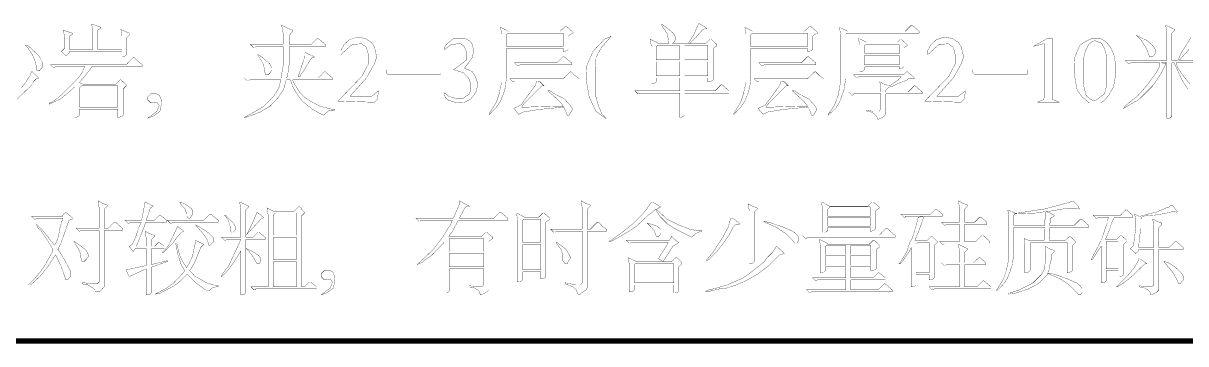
# Model space of a CAD drawing. Extents: x 94 to 452, y -72 to 1042.
# Drawn here: x 272.84 to 314.95, y 738.06 to 749.66 of the extents above; entities that cross this region are included whole.
import ezdxf

# ---------------------------------------------------------------- set-up
doc = ezdxf.new("R2010")
doc.units = 0
doc.header["$MEASUREMENT"] = 0
doc.layers.add('TREE_LAYER', color=7, linetype='Continuous')

msp = doc.modelspace()

# ---------------------------------------------------------------- linework, layer by layer
at = {"layer": 'TREE_LAYER'}
for points, const_width, elevation in [([(297.322281, 749.658322), (297.29483, 749.617146), (297.130125, 749.246557), (296.951693, 748.972048), (296.979144, 748.930871), (296.979144, 748.930871), (296.375223, 748.930871), (296.361497, 748.930871), (296.402674, 748.972048), (296.471301, 749.068126), (296.471301, 749.150479), (296.402674, 749.287734), (296.183066, 749.479891), (296.032085, 749.589695), (295.963458, 749.630871), (295.963458, 749.630871), (295.963458, 749.60342), (296.183066, 749.260283), (296.210517, 749.02695), (296.237968, 748.930871), (296.237968, 748.930871), (295.853654, 748.930871), (295.551693, 749.081852), (295.59287, 748.834793), (295.59287, 747.462244), (295.675223, 747.475969), (295.730125, 747.50342), (295.771301, 747.544597), (295.771301, 747.681852), (295.785027, 747.681852), (296.608556, 747.681852), (296.622281, 747.681852), (296.622281, 747.215185), (296.608556, 747.215185), (295.002674, 747.215185), (295.112478, 747.105381), (295.153654, 747.105381), (295.19483, 747.132832), (296.608556, 747.132832), (296.622281, 747.132832), (296.622281, 746.254401), (296.704634, 746.268126), (296.759536, 746.295577), (296.800713, 746.336754), (296.800713, 747.132832), (296.800713, 747.132832), (298.406595, 747.132832), (298.406595, 747.215185), (298.159536, 747.434793), (298.11836, 747.434793), (297.898752, 747.215185), (296.800713, 747.215185), (296.800713, 747.215185), (296.800713, 747.681852), (296.800713, 747.681852), (297.637968, 747.681852), (297.637968, 747.681852), (297.637968, 747.544597), (297.679144, 747.544597), (297.775223, 747.572048), (297.830125, 747.613224), (297.830125, 748.75244), (297.967379, 748.848518), (297.967379, 748.862244), (297.967379, 748.889695), (297.761497, 749.081852), (297.720321, 749.081852), (297.56934, 748.930871), (296.99287, 748.930871), (296.99287, 748.930871), (297.14385, 749.081852), (297.459536, 749.438714), (297.610517, 749.479891), (297.322281, 749.658322), (297.322281, 749.658322)], 0.01, 23), ([(275.334046, 749.630871), (275.320321, 749.630871), (275.320321, 749.60342), (275.361497, 749.424989), (275.361497, 748.711263), (275.347772, 748.711263), (274.524242, 748.711263), (274.510517, 748.711263), (274.510517, 749.191656), (274.620321, 749.260283), (274.620321, 749.260283), (274.620321, 749.301459), (274.290909, 749.411263), (274.332085, 749.205381), (274.332085, 748.75244), (274.222281, 748.642636), (274.373262, 748.491656), (274.400713, 748.491656), (274.510517, 748.601459), (274.510517, 748.62891), (274.524242, 748.642636), (276.41836, 748.642636), (276.41836, 748.62891), (276.41836, 748.450479), (276.500713, 748.464205), (276.555615, 748.491656), (276.596791, 748.532832), (276.596791, 749.150479), (276.706595, 749.260283), (276.706595, 749.301459), (276.528164, 749.370087), (276.377183, 749.438714), (276.41836, 749.205381), (276.41836, 748.711263), (276.41836, 748.711263), (275.539929, 748.711263), (275.539929, 748.711263), (275.539929, 749.411263), (275.649732, 749.479891), (275.649732, 749.479891), (275.649732, 749.521067), (275.334046, 749.630871), (275.334046, 749.630871)], 0.01, 23), ([(282.210517, 749.589695), (282.210517, 749.589695), (282.210517, 749.534793), (282.251693, 749.315185), (282.251693, 748.90342), (282.237968, 748.889695), (281.071301, 748.889695), (281.181105, 748.779891), (281.222281, 748.779891), (281.263458, 748.821067), (282.237968, 748.821067), (282.251693, 748.821067), (282.251693, 748.107342), (282.183066, 747.709303), (282.183066, 747.681852), (280.851693, 747.681852), (280.961497, 747.572048), (281.002674, 747.572048), (281.04385, 747.613224), (282.16934, 747.613224), (282.16934, 747.613224), (282.100713, 747.324989), (281.922281, 747.023028), (281.551693, 746.65244), (281.277183, 746.487734), (280.851693, 746.254401), (280.89287, 746.254401), (281.400713, 746.432832), (281.771301, 746.65244), (282.073262, 746.968126), (282.279144, 747.283812), (282.361497, 747.599499), (282.375223, 747.613224), (282.512478, 747.613224), (282.526203, 747.599499), (282.622281, 747.324989), (282.759536, 747.105381), (282.924242, 746.872048), (282.965419, 746.830871), (283.308556, 746.556361), (283.541889, 746.419107), (283.706595, 746.336754), (283.720321, 746.336754), (283.926203, 746.515185), (284.11836, 746.515185), (284.11836, 746.556361), (283.99483, 746.556361), (283.56934, 746.666165), (283.239929, 746.844597), (283.020321, 746.995577), (282.86934, 747.146557), (282.690909, 747.421067), (282.59483, 747.599499), (282.608556, 747.613224), (284.036007, 747.613224), (284.036007, 747.681852), (283.788948, 747.901459), (283.747772, 747.901459), (283.528164, 747.681852), (282.388948, 747.681852), (282.388948, 747.695577), (282.430125, 747.860283), (282.44385, 748.011263), (282.471301, 748.162244), (282.471301, 748.821067), (282.471301, 748.821067), (283.788948, 748.821067), (283.788948, 748.889695), (283.528164, 749.109303), (283.486987, 749.109303), (283.267379, 748.889695), (282.471301, 748.889695), (282.471301, 748.90342), (282.471301, 749.219107), (282.608556, 749.370087), (282.608556, 749.411263), (282.430125, 749.479891), (282.210517, 749.589695), (282.210517, 749.589695)], 0.01, 23), ([(292.51836, 749.548518), (292.477183, 749.548518), (292.285027, 749.370087), (290.41836, 749.370087), (290.130125, 749.521067), (290.171301, 749.274008), (290.171301, 747.530871), (290.088948, 747.160283), (290.088948, 747.132832), (289.979144, 746.80342), (289.86934, 746.624989), (289.732085, 746.405381), (289.732085, 746.364205), (289.99287, 746.638714), (290.130125, 746.844597), (290.239929, 747.119107), (290.308556, 747.35244), (290.322281, 747.517146), (290.349732, 747.681852), (290.349732, 748.738714), (290.349732, 748.75244), (292.39483, 748.75244), (292.39483, 748.738714), (292.39483, 748.642636), (292.436007, 748.642636), (292.532085, 748.670087), (292.586987, 748.711263), (292.586987, 749.191656), (292.655615, 749.260283), (292.765419, 749.301459), (292.765419, 749.32891), (292.51836, 749.548518), (292.51836, 749.548518)], 0.01, 23), ([(290.377183, 749.287734), (290.390909, 749.301459), (292.39483, 749.301459), (292.39483, 749.287734), (292.39483, 748.821067), (292.39483, 748.821067), (290.349732, 748.821067), (290.349732, 748.821067), (290.349732, 749.260283), (290.377183, 749.287734), (290.377183, 749.287734)], 0.01, 23), ([(301.371301, 749.548518), (301.330125, 749.548518), (301.137968, 749.370087), (299.271301, 749.370087), (298.983066, 749.521067), (299.024242, 749.274008), (299.024242, 747.530871), (298.941889, 747.160283), (298.941889, 747.132832), (298.832085, 746.80342), (298.722281, 746.624989), (298.585027, 746.405381), (298.585027, 746.364205), (298.845811, 746.638714), (298.983066, 746.844597), (299.09287, 747.119107), (299.161497, 747.35244), (299.175223, 747.517146), (299.202674, 747.681852), (299.202674, 748.738714), (299.202674, 748.75244), (301.247772, 748.75244), (301.247772, 748.738714), (301.247772, 748.642636), (301.288948, 748.642636), (301.385027, 748.670087), (301.439929, 748.711263), (301.439929, 749.191656), (301.508556, 749.260283), (301.61836, 749.301459), (301.61836, 749.32891), (301.371301, 749.548518), (301.371301, 749.548518)], 0.01, 23), ([(299.230125, 749.287734), (299.24385, 749.301459), (301.247772, 749.301459), (301.247772, 749.287734), (301.247772, 748.821067), (301.247772, 748.821067), (299.202674, 748.821067), (299.202674, 748.821067), (299.202674, 749.260283), (299.230125, 749.287734), (299.230125, 749.287734)], 0.01, 23), ([(305.049732, 749.589695), (305.008556, 749.589695), (304.788948, 749.370087), (302.702674, 749.370087), (302.414438, 749.521067), (302.441889, 749.274008), (302.441889, 747.489695), (302.373262, 747.119107), (302.373262, 747.091656), (302.263458, 746.775969), (302.153654, 746.583812), (302.002674, 746.37793), (302.002674, 746.336754), (302.277183, 746.597538), (302.414438, 746.80342), (302.510517, 747.07793), (302.59287, 747.311263), (302.606595, 747.475969), (302.634046, 747.654401), (302.634046, 749.260283), (302.661497, 749.301459), (305.296791, 749.301459), (305.296791, 749.370087), (305.049732, 749.589695), (305.049732, 749.589695)], 0.01, 23), ([(314.232085, 749.589695), (314.232085, 749.589695), (314.232085, 749.562244), (314.273262, 749.342636), (314.273262, 748.313224), (314.259536, 748.313224), (312.763458, 748.313224), (312.873262, 748.20342), (312.914438, 748.20342), (312.955615, 748.230871), (314.012478, 748.230871), (314.012478, 748.230871), (314.012478, 748.121067), (313.902674, 747.901459), (313.532085, 747.393616), (313.230125, 747.050479), (312.804634, 746.707342), (312.69483, 746.583812), (312.736007, 746.597538), (312.955615, 746.734793), (313.202674, 746.872048), (313.312478, 746.954401), (313.765419, 747.407342), (314.053654, 747.832832), (314.232085, 748.189695), (314.232085, 748.20342), (314.190909, 748.20342), (314.067379, 748.230871), (314.053654, 748.230871), (314.067379, 748.230871), (314.259536, 748.230871), (314.273262, 748.230871), (314.273262, 746.22695), (314.355615, 746.22695), (314.410517, 746.254401), (314.451693, 746.295577), (314.451693, 748.230871), (314.451693, 748.230871), (314.534046, 748.230871), (314.630125, 748.024989), (314.822281, 747.599499), (315.028164, 747.283812)], 0.01, 23), ([(313.175223, 749.219107), (313.175223, 749.219107), (313.326203, 749.068126), (313.532085, 748.75244), (313.641889, 748.450479), (313.751693, 748.450479), (313.834046, 748.532832), (313.861497, 748.656361), (313.861497, 748.697538), (313.765419, 748.848518), (313.545811, 749.040675), (313.175223, 749.219107), (313.175223, 749.219107)], 0.01, 23), ([(315.137968, 749.136754), (314.781105, 748.574008), (314.671301, 748.313224), (314.671301, 748.313224), (314.451693, 748.313224), (314.451693, 748.313224), (314.451693, 749.301459), (314.561497, 749.411263), (314.561497, 749.438714), (314.383066, 749.521067), (314.232085, 749.589695), (314.232085, 749.589695)], 0.01, 23), ([(273.000713, 748.862244), (272.91836, 748.862244), (273.000713, 748.779891), (273.165419, 748.532832), (273.179144, 748.505381), (273.247772, 748.354401), (273.316399, 748.107342), (273.316399, 747.983812), (273.357576, 747.942636), (273.426203, 747.942636), (273.536007, 748.079891), (273.536007, 748.244597), (273.467379, 748.381852), (273.398752, 748.491656), (273.151693, 748.724989), (273.000713, 748.862244), (273.000713, 748.862244)], 0.01, 23), ([(285.24385, 749.109303), (284.941889, 749.164205), (284.653654, 749.068126), (284.461497, 748.889695), (284.351693, 748.683812), (284.351693, 748.532832), (284.763458, 748.90342), (285.09287, 748.917146), (285.271301, 748.793616), (285.339929, 748.532832), (285.339929, 748.189695), (285.106595, 747.736754), (284.241889, 746.844597), (285.559536, 746.80342), (285.66934, 746.913224), (285.710517, 747.215185), (285.463458, 747.023028), (284.763458, 747.023028), (284.681105, 747.023028), (285.271301, 747.681852), (285.559536, 748.189695), (285.600713, 748.313224), (285.641889, 748.436754), (285.641889, 748.464205), (285.614438, 748.574008), (285.573262, 748.75244), (285.559536, 748.807342), (285.463458, 748.958322), (285.449732, 748.972048), (285.24385, 749.109303), (285.24385, 749.109303)], 0.01, 23), ([(288.867379, 749.109303), (288.428164, 749.109303), (288.126203, 748.862244), (288.098752, 748.711263), (288.345811, 748.889695), (288.675223, 748.930871), (288.812478, 748.821067), (288.89483, 748.642636), (288.89483, 748.340675), (288.771301, 748.230871), (288.606595, 748.107342), (288.428164, 747.983812), (288.785027, 747.874008), (288.977183, 747.681852), (289.045811, 747.475969), (289.045811, 747.242636), (289.004634, 747.105381), (288.771301, 746.940675), (288.510517, 746.940675), (288.249732, 747.023028), (288.098752, 747.146557), (288.126203, 746.968126), (288.249732, 746.872048), (288.579144, 746.775969), (288.798752, 746.789695), (289.045811, 746.913224), (289.155615, 747.050479), (289.237968, 747.174008), (289.265419, 747.256361), (289.306595, 747.475969), (289.224242, 747.723028), (289.100713, 747.915185), (288.826203, 748.038714), (289.114438, 748.423028), (289.155615, 748.683812), (289.114438, 748.875969), (289.045811, 748.999499), (288.867379, 749.109303), (288.867379, 749.109303)], 0.01, 23), ([(294.137968, 749.191656), (293.890909, 749.081852), (293.479144, 748.642636), (293.259536, 748.134793), (293.245811, 747.805381), (293.232085, 747.695577), (293.232085, 747.62695), (293.341889, 746.995577), (293.588948, 746.474008), (293.91836, 746.22695), (293.959536, 746.22695), (293.808556, 746.364205), (293.671301, 746.693616), (293.561497, 747.091656), (293.561497, 748.107342), (293.588948, 748.381852), (293.588948, 748.423028), (293.781105, 748.779891), (294.137968, 749.191656), (294.137968, 749.191656)], 0.01, 23), ([(295.812478, 748.848518), (295.812478, 748.862244), (296.608556, 748.862244), (296.622281, 748.848518), (296.622281, 748.354401), (296.608556, 748.340675), (295.785027, 748.340675), (295.771301, 748.354401), (295.771301, 748.821067), (295.812478, 748.848518), (295.812478, 748.848518)], 0.01, 23), ([(296.800713, 748.848518), (296.800713, 748.862244), (297.637968, 748.862244), (297.637968, 748.848518), (297.637968, 748.354401), (297.637968, 748.340675), (296.800713, 748.340675), (296.800713, 748.354401), (296.800713, 748.848518), (296.800713, 748.848518)], 0.01, 23), ([(303.114438, 749.109303), (303.100713, 749.109303), (303.100713, 749.095577), (303.141889, 748.875969), (303.141889, 747.901459), (303.210517, 747.901459), (303.279144, 747.942636), (303.320321, 747.983812), (303.320321, 748.079891), (303.334046, 748.093616), (304.56934, 748.093616), (304.56934, 748.011263), (304.610517, 748.011263), (304.706595, 748.05244), (304.747772, 748.093616), (304.747772, 748.779891), (304.857576, 748.848518), (304.857576, 748.889695), (304.651693, 749.081852), (304.610517, 749.081852), (304.500713, 748.972048), (303.402674, 748.972048), (303.114438, 749.109303), (303.114438, 749.109303)], 0.01, 23), ([(303.361497, 748.889695), (303.361497, 748.889695), (304.56934, 748.889695), (304.56934, 748.889695), (304.56934, 748.574008), (304.56934, 748.560283), (303.334046, 748.560283), (303.320321, 748.574008), (303.320321, 748.862244), (303.361497, 748.889695), (303.361497, 748.889695)], 0.01, 23), ([(306.504634, 749.109303), (306.202674, 749.164205), (305.914438, 749.068126), (305.722281, 748.889695), (305.612478, 748.683812), (305.612478, 748.532832), (306.024242, 748.90342), (306.353654, 748.917146), (306.532085, 748.793616), (306.600713, 748.532832), (306.600713, 748.189695), (306.367379, 747.736754), (305.502674, 746.844597), (306.820321, 746.80342), (306.930125, 746.913224), (306.971301, 747.215185), (306.724242, 747.023028), (306.024242, 747.023028), (305.941889, 747.023028), (306.532085, 747.681852), (306.820321, 748.189695), (306.861497, 748.313224), (306.902674, 748.436754), (306.902674, 748.464205), (306.875223, 748.574008), (306.834046, 748.75244), (306.820321, 748.807342), (306.724242, 748.958322), (306.710517, 748.972048), (306.504634, 749.109303), (306.504634, 749.109303)], 0.01, 23), ([(310.128164, 749.109303), (309.936007, 749.109303), (309.441889, 748.834793), (309.46934, 748.834793), (309.826203, 748.930871), (309.826203, 748.683812), (309.826203, 746.995577), (309.812478, 746.899499), (309.579144, 746.80342), (310.375223, 746.80342), (310.16934, 746.885773), (310.128164, 746.899499), (310.128164, 746.981852), (310.128164, 749.109303), (310.128164, 749.109303)], 0.01, 23), ([(311.871301, 749.109303), (311.541889, 749.109303), (311.267379, 748.972048), (311.116399, 748.862244), (311.020321, 748.642636), (310.924242, 748.395577), (310.910517, 748.066165), (310.910517, 747.846557), (311.020321, 747.242636), (311.198752, 746.995577), (311.459536, 746.775969), (311.871301, 746.775969), (311.871301, 746.775969), (312.008556, 746.872048), (312.159536, 747.050479), (312.337968, 747.35244), (312.379144, 747.613224), (312.420321, 747.832832), (312.420321, 747.942636), (312.420321, 748.134793), (312.351693, 748.519107), (312.228164, 748.793616), (312.090909, 748.972048), (311.871301, 749.109303), (311.871301, 749.109303)], 0.01, 23), ([(311.651693, 749.02695), (311.679144, 749.02695), (311.898752, 748.944597), (312.008556, 748.75244), (312.090909, 748.464205), (312.090909, 747.421067), (312.008556, 747.105381), (311.679144, 746.858322), (311.541889, 746.885773), (311.349732, 747.036754), (311.239929, 747.462244), (311.239929, 748.354401), (311.322281, 748.670087), (311.432085, 748.889695), (311.583066, 749.013224), (311.651693, 749.02695), (311.651693, 749.02695)], 0.01, 23), ([(276.857576, 748.423028), (276.816399, 748.423028), (276.56934, 748.162244), (273.824242, 748.162244), (273.934046, 748.05244), (273.961497, 748.05244), (274.002674, 748.093616), (275.059536, 748.093616), (275.059536, 748.079891), (275.004634, 747.956361), (274.990909, 747.901459), (274.812478, 747.654401), (274.249732, 747.091656), (273.906595, 746.817146), (273.783066, 746.775969), (273.783066, 746.734793), (274.139929, 746.899499), (274.19483, 746.92695), (274.579144, 747.242636), (274.688948, 747.35244), (274.702674, 747.35244), (274.702674, 746.254401), (274.785027, 746.268126), (274.839929, 746.295577), (274.881105, 746.336754), (274.881105, 746.542636), (274.881105, 746.556361), (276.267379, 746.556361), (276.267379, 746.542636), (276.267379, 746.254401), (276.308556, 746.254401), (276.41836, 746.295577), (276.459536, 746.336754), (276.459536, 747.283812), (276.56934, 747.393616), (276.56934, 747.434793), (276.377183, 747.613224), (276.349732, 747.613224), (276.198752, 747.462244), (274.990909, 747.462244), (274.867379, 747.517146), (275.004634, 747.668126), (275.279144, 748.011263), (275.320321, 748.093616), (277.145811, 748.093616), (277.145811, 748.162244), (277.008556, 748.272048), (276.857576, 748.423028), (276.857576, 748.423028)], 0.01, 23), ([(281.332085, 748.532832), (281.332085, 748.532832), (281.345811, 748.505381), (281.551693, 748.162244), (281.579144, 747.92891), (281.620321, 747.805381), (281.620321, 747.791656), (281.702674, 747.791656), (281.785027, 747.874008), (281.839929, 747.970087), (281.839929, 748.05244), (281.771301, 748.189695), (281.74385, 748.217146), (281.551693, 748.381852), (281.414438, 748.491656), (281.332085, 748.532832), (281.332085, 748.532832)], 0.01, 23), ([(283.061497, 748.601459), (283.047772, 748.601459), (283.047772, 748.491656), (282.800713, 747.723028), (282.86934, 747.723028), (282.910517, 747.832832), (283.020321, 747.970087), (283.239929, 748.340675), (283.308556, 748.423028), (283.377183, 748.423028), (283.377183, 748.450479), (283.061497, 748.601459), (283.061497, 748.601459)], 0.01, 23), ([(292.436007, 748.450479), (292.39483, 748.450479), (292.175223, 748.230871), (290.637968, 748.230871), (290.747772, 748.121067), (290.788948, 748.121067), (290.830125, 748.162244), (292.696791, 748.162244), (292.696791, 748.230871), (292.436007, 748.450479), (292.436007, 748.450479)], 0.01, 23), ([(301.288948, 748.450479), (301.247772, 748.450479), (301.028164, 748.230871), (299.490909, 748.230871), (299.600713, 748.121067), (299.641889, 748.121067), (299.683066, 748.162244), (301.549732, 748.162244), (301.549732, 748.230871), (301.288948, 748.450479), (301.288948, 748.450479)], 0.01, 23), ([(303.320321, 748.491656), (303.334046, 748.491656), (304.56934, 748.491656), (304.56934, 748.491656), (304.56934, 748.162244), (304.56934, 748.162244), (303.334046, 748.162244), (303.320321, 748.162244), (303.320321, 748.491656), (303.320321, 748.491656)], 0.01, 23), ([(315.398752, 748.313224), (314.712478, 748.313224), (314.712478, 748.313224), (315.06934, 748.711263)], 0.01, 23), ([(287.961497, 747.983812), (285.985027, 747.983812), (285.985027, 747.874008), (286.067379, 747.791656), (287.934046, 747.791656), (287.961497, 747.832832), (287.961497, 747.983812), (287.961497, 747.983812)], 0.01, 23), ([(295.771301, 748.272048), (295.785027, 748.272048), (296.608556, 748.272048), (296.622281, 748.272048), (296.622281, 747.764205), (296.608556, 747.764205), (295.785027, 747.764205), (295.771301, 747.764205), (295.771301, 748.272048), (295.771301, 748.272048)], 0.01, 23), ([(296.800713, 748.272048), (296.800713, 748.272048), (297.637968, 748.272048), (297.637968, 748.272048), (297.637968, 747.764205), (297.637968, 747.764205), (296.800713, 747.764205), (296.800713, 747.764205), (296.800713, 748.272048), (296.800713, 748.272048)], 0.01, 23), ([(309.222281, 747.983812), (307.245811, 747.983812), (307.245811, 747.874008), (307.328164, 747.791656), (309.19483, 747.791656), (309.222281, 747.832832), (309.222281, 747.983812), (309.222281, 747.983812)], 0.01, 23), ([(315.110517, 747.462244), (314.890909, 747.723028), (314.671301, 748.038714), (314.602674, 748.230871), (314.602674, 748.230871), (315.988948, 748.230871)], 0.01, 23), ([(272.616399, 746.913224), (273.151693, 747.434793), (273.206595, 747.544597), (273.316399, 747.654401), (273.398752, 747.654401), (273.398752, 747.681852), (273.179144, 747.901459), (273.179144, 747.901459)], 0.01, 23), ([(273.179144, 747.901459), (273.137968, 747.901459), (273.096791, 747.791656), (272.91836, 747.50342), (272.767379, 747.324989)], 0.01, 23), ([(292.696791, 747.901459), (292.655615, 747.901459), (292.39483, 747.654401), (290.459536, 747.654401), (290.56934, 747.544597), (290.610517, 747.544597), (290.637968, 747.572048), (291.447772, 747.572048), (291.447772, 747.572048), (291.379144, 747.393616), (290.871301, 746.707342), (290.830125, 746.679891), (290.610517, 746.583812), (290.788948, 746.364205), (290.939929, 746.446557), (291.26934, 746.501459), (291.612478, 746.556361), (291.667379, 746.556361), (292.39483, 746.624989), (292.367379, 746.666165), (291.39287, 746.638714), (291.379144, 746.638714), (291.063458, 746.624989), (291.063458, 746.624989), (290.912478, 746.624989), (290.898752, 746.624989), (290.967379, 746.734793), (291.626203, 747.393616), (291.708556, 747.393616), (291.557576, 747.544597), (291.475223, 747.572048), (291.475223, 747.572048), (291.475223, 747.572048), (292.985027, 747.572048), (292.985027, 747.654401), (292.834046, 747.764205), (292.696791, 747.901459), (292.696791, 747.901459)], 0.01, 23), ([(301.549732, 747.901459), (301.508556, 747.901459), (301.247772, 747.654401), (299.312478, 747.654401), (299.422281, 747.544597), (299.463458, 747.544597), (299.490909, 747.572048), (300.300713, 747.572048), (300.300713, 747.572048), (300.232085, 747.393616), (299.724242, 746.707342), (299.683066, 746.679891), (299.463458, 746.583812), (299.641889, 746.364205), (299.79287, 746.446557), (300.122281, 746.501459), (300.465419, 746.556361), (300.520321, 746.556361), (301.247772, 746.624989), (301.220321, 746.666165), (300.245811, 746.638714), (300.232085, 746.638714), (299.916399, 746.624989), (299.916399, 746.624989), (299.765419, 746.624989), (299.751693, 746.624989), (299.820321, 746.734793), (300.479144, 747.393616), (300.561497, 747.393616), (300.410517, 747.544597), (300.328164, 747.572048), (300.328164, 747.572048), (300.328164, 747.572048), (301.837968, 747.572048), (301.837968, 747.654401), (301.686987, 747.764205), (301.549732, 747.901459), (301.549732, 747.901459)], 0.01, 23), ([(304.871301, 747.901459), (304.830125, 747.901459), (304.720321, 747.791656), (302.922281, 747.791656), (303.032085, 747.681852), (303.073262, 747.681852), (303.100713, 747.723028), (304.637968, 747.723028), (304.637968, 747.723028), (304.528164, 747.599499), (304.212478, 747.393616), (304.020321, 747.462244), (303.86934, 747.544597), (303.910517, 747.297538), (303.910517, 747.174008), (303.910517, 747.174008), (302.74385, 747.174008), (302.853654, 747.064205), (302.881105, 747.064205), (302.922281, 747.105381), (303.910517, 747.105381), (303.910517, 747.091656), (303.910517, 746.556361), (303.841889, 746.474008), (303.636007, 746.474008), (303.402674, 746.515185), (303.402674, 746.474008), (303.581105, 746.446557), (303.690909, 746.364205), (303.759536, 746.295577), (303.800713, 746.185773), (303.896791, 746.213224), (304.020321, 746.295577), (304.088948, 746.364205), (304.088948, 747.091656), (304.102674, 747.105381), (305.406595, 747.105381), (305.406595, 747.174008), (305.159536, 747.393616), (305.11836, 747.393616), (304.898752, 747.174008), (304.102674, 747.174008), (304.088948, 747.174008), (304.088948, 747.242636), (304.198752, 747.35244), (304.29483, 747.366165), (304.514438, 747.475969), (304.84385, 747.599499), (304.857576, 747.613224), (304.898752, 747.654401), (305.11836, 747.654401), (305.11836, 747.681852), (305.022281, 747.77793), (304.871301, 747.901459), (304.871301, 747.901459)], 0.01, 23), ([(274.949732, 747.393616), (274.949732, 747.393616), (276.267379, 747.393616), (276.267379, 747.393616), (276.267379, 746.624989), (276.267379, 746.624989), (274.881105, 746.624989), (274.881105, 746.624989), (274.881105, 747.324989), (274.949732, 747.393616), (274.949732, 747.393616)], 0.01, 23), ([(277.681105, 747.105381), (277.461497, 747.105381), (277.351693, 746.995577), (277.351693, 746.885773), (277.461497, 746.775969), (277.681105, 746.80342), (277.763458, 746.693616), (277.681105, 746.474008), (277.351693, 746.22695), (277.54385, 746.295577), (277.790909, 746.474008), (277.845811, 746.734793), (277.832085, 746.913224), (277.777183, 747.050479), (277.681105, 747.105381), (277.681105, 747.105381)], 0.01, 23), ([(291.928164, 747.215185), (291.845811, 747.215185), (292.065419, 747.023028), (292.298752, 746.80342), (292.408556, 746.65244), (292.477183, 746.515185), (292.545811, 746.336754), (292.614438, 746.336754), (292.724242, 746.515185), (292.724242, 746.583812), (292.655615, 746.693616), (292.436007, 746.92695), (292.09287, 747.105381), (291.928164, 747.215185), (291.928164, 747.215185)], 0.01, 23), ([(300.781105, 747.215185), (300.698752, 747.215185), (300.91836, 747.023028), (301.151693, 746.80342), (301.261497, 746.65244), (301.330125, 746.515185), (301.398752, 746.336754), (301.467379, 746.336754), (301.577183, 746.515185), (301.577183, 746.583812), (301.508556, 746.693616), (301.288948, 746.92695), (300.945811, 747.105381), (300.781105, 747.215185), (300.781105, 747.215185)], 0.01, 23), ([(275.562754, 743.232301), (275.549028, 743.232301), (275.549028, 743.20485), (275.590205, 742.985242), (275.590205, 742.244066), (275.590205, 742.244066), (274.75295, 742.244066), (274.862754, 742.134262), (274.890205, 742.134262), (274.931381, 742.161713), (275.590205, 742.161713), (275.590205, 742.161713), (275.590205, 740.295046), (275.521577, 740.226419), (275.370597, 740.226419), (275.164714, 740.25387), (274.972558, 740.267595), (274.972558, 740.226419), (275.192165, 740.185242), (275.370597, 740.075438), (275.439224, 740.006811), (275.439224, 739.938183), (275.521577, 739.938183), (275.631381, 739.965634), (275.768636, 740.116615), (275.768636, 742.161713), (275.782361, 742.161713), (276.427459, 742.161713), (276.427459, 742.244066), (276.180401, 742.463674), (276.139224, 742.463674), (275.919616, 742.244066), (275.782361, 742.244066), (275.768636, 742.244066), (275.768636, 742.93034), (275.87844, 743.040144), (275.87844, 743.081321), (275.700008, 743.149948), (275.562754, 743.232301), (275.562754, 743.232301)], 0.01, 23), ([(277.264714, 743.191125), (277.250989, 743.177399), (277.15491, 742.65583), (277.127459, 742.546027), (277.127459, 742.532301), (276.523538, 742.532301), (276.633342, 742.422497), (276.674518, 742.422497), (276.715695, 742.463674), (277.100008, 742.463674), (277.113734, 742.449948), (277.045107, 742.312693), (276.894126, 741.873478), (276.784322, 741.65387), (276.674518, 741.585242), (276.825499, 741.393085), (276.894126, 741.502889), (277.292165, 741.502889), (277.292165, 741.502889), (277.292165, 740.885242), (277.27844, 740.885242), (276.564714, 740.734262), (276.564714, 740.734262), (276.660793, 740.514654), (276.674518, 740.487203), (277.292165, 740.775438), (277.292165, 740.775438), (277.292165, 739.828379), (277.374518, 739.828379), (277.443146, 739.85583), (277.484322, 739.897007), (277.484322, 740.83034), (278.060793, 741.036223), (278.060793, 741.063674), (278.047067, 741.063674), (277.484322, 740.926419), (277.484322, 740.926419), (277.484322, 741.502889), (277.484322, 741.502889), (277.950989, 741.502889), (277.950989, 741.585242), (277.772558, 741.722497), (277.731381, 741.722497), (277.594126, 741.585242), (277.484322, 741.585242), (277.484322, 741.585242), (277.484322, 741.832301), (277.594126, 741.942105), (277.594126, 741.983281), (277.401969, 742.051909), (277.264714, 742.134262), (277.264714, 742.134262), (277.264714, 742.106811), (277.292165, 741.887203), (277.292165, 741.585242), (277.292165, 741.585242), (276.935303, 741.585242), (276.935303, 741.585242), (277.223538, 742.298968), (277.27844, 742.463674), (278.033342, 742.463674), (278.033342, 742.532301), (277.813734, 742.710732), (277.772558, 742.710732), (277.594126, 742.532301), (277.305891, 742.532301), (277.292165, 742.532301), (277.443146, 742.971517), (277.55295, 743.040144), (277.264714, 743.191125), (277.264714, 743.191125)], 0.01, 23), ([(278.513734, 743.191125), (278.500008, 743.191125), (278.568636, 743.081321), (278.692165, 742.957791), (278.760793, 742.751909), (278.760793, 742.683281), (278.82942, 742.600928), (278.870597, 742.600928), (278.980401, 742.751909), (278.980401, 742.875438), (278.898048, 742.985242), (278.692165, 743.122497), (278.513734, 743.191125), (278.513734, 743.191125)], 0.01, 23), ([(280.696087, 743.191125), (280.682361, 743.191125), (280.682361, 743.163674), (280.723538, 742.944066), (280.723538, 741.914654), (280.723538, 741.914654), (280.023538, 741.914654), (280.133342, 741.80485), (280.174518, 741.80485), (280.215695, 741.832301), (280.723538, 741.832301), (280.723538, 741.832301), (280.600008, 741.557791), (280.572558, 741.502889), (280.284322, 740.885242), (280.174518, 740.747987), (280.023538, 740.528379), (280.023538, 740.487203), (280.215695, 740.67936), (280.243146, 740.706811), (280.50393, 741.063674), (280.723538, 741.420536), (280.723538, 741.420536), (280.723538, 739.828379), (280.792165, 739.828379), (280.860793, 739.85583), (280.901969, 739.897007), (280.901969, 741.502889), (280.915695, 741.502889), (281.025499, 741.393085), (281.162754, 741.214654), (281.245107, 741.063674), (281.313734, 740.95387), (281.382361, 740.95387), (281.450989, 741.063674), (281.450989, 741.146027), (281.368636, 741.25583), (281.162754, 741.393085), (280.901969, 741.516615), (280.901969, 741.832301), (280.915695, 741.832301), (281.601969, 741.832301), (281.601969, 741.914654), (281.382361, 742.093085), (281.341185, 742.093085), (281.162754, 741.914654), (280.915695, 741.914654), (280.901969, 741.914654), (280.901969, 742.902889), (281.011773, 743.012693), (281.011773, 743.040144), (280.833342, 743.122497), (280.696087, 743.191125), (280.696087, 743.191125)], 0.01, 23), ([(282.850989, 743.012693), (282.809812, 743.012693), (282.658832, 742.861713), (281.890205, 742.861713), (281.670597, 742.971517), (281.711773, 742.724458), (281.711773, 740.116615), (281.711773, 740.116615), (281.094126, 740.116615), (281.20393, 740.006811), (281.231381, 740.006811), (281.272558, 740.047987), (283.468636, 740.047987), (283.468636, 740.116615), (283.249028, 740.295046), (283.207852, 740.295046), (283.02942, 740.116615), (282.919616, 740.116615), (282.919616, 740.116615), (282.919616, 742.683281), (283.02942, 742.793085), (283.02942, 742.820536), (282.850989, 743.012693), (282.850989, 743.012693)], 0.01, 23), ([(288.643146, 743.232301), (288.643146, 743.232301), (288.643146, 743.108772), (288.423538, 742.614654), (288.409812, 742.600928), (287.064714, 742.600928), (287.174518, 742.491125), (287.215695, 742.491125), (287.243146, 742.532301), (288.382361, 742.532301), (288.382361, 742.532301), (288.313734, 742.35387), (288.20393, 742.202889), (288.05295, 741.942105), (287.723538, 741.502889), (287.366675, 741.159752), (287.105891, 740.926419), (287.284322, 740.995046), (287.366675, 741.077399), (287.613734, 741.242105), (288.080401, 741.722497), (288.094126, 741.722497), (288.094126, 739.897007), (288.176479, 739.897007), (288.231381, 739.924458), (288.272558, 739.965634), (288.272558, 740.775438), (288.272558, 740.775438), (289.507852, 740.775438), (289.521577, 740.775438), (289.521577, 740.185242), (289.439224, 740.116615), (289.233342, 740.116615), (289.027459, 740.157791), (289.000008, 740.157791), (289.000008, 740.116615), (289.192165, 740.075438), (289.301969, 740.006811), (289.370597, 739.938183), (289.398048, 739.828379), (289.411773, 739.828379), (289.521577, 739.869556), (289.617656, 739.924458), (289.700008, 740.006811), (289.700008, 741.763674), (289.837263, 741.859752), (289.850989, 741.873478), (289.850989, 741.914654), (289.631381, 742.093085), (289.590205, 742.093085), (289.439224, 741.942105), (288.258832, 741.942105), (288.258832, 741.95583), (288.382361, 742.120536), (288.601969, 742.532301), (290.400008, 742.532301), (290.400008, 742.600928), (290.139224, 742.820536), (290.098048, 742.820536), (289.87844, 742.600928), (288.643146, 742.600928), (288.643146, 742.614654), (288.725499, 742.765634), (288.849028, 742.998968), (288.876479, 743.012693), (289.000008, 743.040144), (288.643146, 743.232301), (288.643146, 743.232301)], 0.01, 23), ([(293.062754, 743.232301), (293.049028, 743.232301), (293.049028, 743.20485), (293.090205, 742.985242), (293.090205, 742.202889), (293.090205, 742.202889), (291.950989, 742.202889), (292.060793, 742.093085), (292.101969, 742.093085), (292.143146, 742.134262), (293.090205, 742.134262), (293.090205, 742.120536), (293.090205, 740.267595), (293.021577, 740.185242), (292.856871, 740.185242), (292.774518, 740.212693), (292.760793, 740.212693), (292.67844, 740.226419), (292.472558, 740.267595), (292.472558, 740.226419), (292.582361, 740.185242), (292.650989, 740.157791), (292.760793, 740.116615), (292.870597, 740.006811), (292.939224, 739.85583), (293.021577, 739.85583), (293.021577, 739.869556), (293.227459, 740.006811), (293.268636, 740.075438), (293.268636, 742.120536), (293.282361, 742.134262), (293.968636, 742.134262), (293.968636, 742.202889), (293.817656, 742.312693), (293.680401, 742.463674), (293.639224, 742.463674), (293.37844, 742.202889), (293.282361, 742.202889), (293.268636, 742.202889), (293.268636, 742.93034), (293.37844, 743.040144), (293.37844, 743.081321), (293.200008, 743.149948), (293.062754, 743.232301), (293.062754, 743.232301)], 0.01, 23), ([(295.643146, 743.191125), (295.601969, 743.191125), (295.588244, 743.177399), (295.450989, 742.971517), (295.313734, 742.793085), (294.92942, 742.408772), (294.490205, 742.051909), (294.064714, 741.763674), (294.133342, 741.763674), (294.531381, 741.983281), (294.723538, 742.093085), (295.05295, 742.312693), (295.492165, 742.724458), (295.533342, 742.751909), (295.62942, 742.820536), (295.75295, 742.93034), (295.849028, 742.751909), (295.931381, 742.642105), (296.164714, 742.408772), (296.370597, 742.271517), (296.535303, 742.175438), (297.056871, 741.914654), (297.207852, 742.051909), (297.386283, 742.134262), (297.427459, 742.134262), (297.427459, 742.161713), (297.194126, 742.161713), (297.015695, 742.202889), (296.988244, 742.202889), (296.823538, 742.271517), (296.590205, 742.35387), (296.150989, 742.573478), (295.780401, 742.93034), (295.931381, 743.012693), (295.643146, 743.191125), (295.643146, 743.191125)], 0.01, 23), ([(299.101969, 743.122497), (299.101969, 743.122497), (299.101969, 743.095046), (299.143146, 742.875438), (299.143146, 740.95387), (299.211773, 740.95387), (299.280401, 740.995046), (299.321577, 741.036223), (299.321577, 742.820536), (299.431381, 742.93034), (299.431381, 742.971517), (299.25295, 743.040144), (299.101969, 743.122497), (299.101969, 743.122497)], 0.01, 23), ([(301.764714, 743.191125), (301.764714, 743.191125), (301.764714, 743.163674), (301.792165, 742.944066), (301.792165, 742.093085), (301.874518, 742.093085), (301.943146, 742.120536), (301.984322, 742.161713), (301.984322, 742.271517), (301.984322, 742.271517), (303.507852, 742.271517), (303.521577, 742.271517), (303.521577, 742.134262), (303.562754, 742.134262), (303.658832, 742.161713), (303.700008, 742.202889), (303.700008, 742.861713), (303.837263, 742.957791), (303.850989, 742.971517), (303.850989, 743.012693), (303.631381, 743.191125), (303.590205, 743.191125), (303.439224, 743.040144), (302.05295, 743.040144), (301.764714, 743.191125), (301.764714, 743.191125)], 0.01, 23), ([(302.05295, 742.998968), (302.05295, 743.012693), (303.507852, 743.012693), (303.521577, 742.998968), (303.521577, 742.683281), (303.507852, 742.683281), (301.984322, 742.683281), (301.984322, 742.683281), (301.984322, 742.93034), (302.05295, 742.998968), (302.05295, 742.998968)], 0.01, 23), ([(305.923538, 742.93034), (305.882361, 742.93034), (305.70393, 742.751909), (304.633342, 742.751909), (304.743146, 742.642105), (304.784322, 742.642105), (304.825499, 742.683281), (305.42942, 742.683281), (305.443146, 742.669556), (305.264714, 742.642105), (305.182361, 742.326419), (305.182361, 742.312693), (305.045107, 741.873478), (304.962754, 741.736223), (304.85295, 741.393085), (304.605891, 740.995046), (304.564714, 740.95387), (304.605891, 740.95387), (304.715695, 741.077399), (304.935303, 741.393085), (305.00393, 741.53034), (305.00393, 741.53034), (305.00393, 740.116615), (305.086283, 740.116615), (305.141185, 740.144066), (305.182361, 740.185242), (305.182361, 740.55583), (305.196087, 740.55583), (305.662754, 740.55583), (305.662754, 740.55583), (305.662754, 740.377399), (305.70393, 740.377399), (305.800008, 740.40485), (305.841185, 740.446027), (305.841185, 741.612693), (305.950989, 741.722497), (305.950989, 741.763674), (305.772558, 741.942105), (305.731381, 741.942105), (305.594126, 741.80485), (305.141185, 741.80485), (305.141185, 741.80485), (305.182361, 741.900928), (305.292165, 742.161713), (305.443146, 742.600928), (305.484322, 742.683281), (306.143146, 742.683281), (306.143146, 742.751909), (305.923538, 742.93034), (305.923538, 742.93034)], 0.01, 23), ([(306.733342, 743.232301), (306.719616, 743.232301), (306.719616, 743.20485), (306.760793, 742.985242), (306.760793, 742.463674), (306.760793, 742.463674), (306.101969, 742.463674), (306.211773, 742.35387), (306.25295, 742.35387), (306.280401, 742.381321), (306.760793, 742.381321), (306.760793, 742.381321), (306.760793, 741.763674), (306.760793, 741.763674), (306.033342, 741.763674), (306.143146, 741.65387), (306.170597, 741.65387), (306.211773, 741.695046), (307.858832, 741.695046), (307.858832, 741.763674), (307.611773, 741.983281), (307.570597, 741.983281), (307.350989, 741.763674), (306.95295, 741.763674), (306.939224, 741.763674), (306.939224, 742.381321), (306.95295, 742.381321), (307.749028, 742.381321), (307.749028, 742.463674), (307.52942, 742.642105), (307.488244, 742.642105), (307.309812, 742.463674), (306.95295, 742.463674), (306.939224, 742.463674), (306.939224, 742.93034), (307.049028, 743.040144), (307.049028, 743.081321), (306.870597, 743.149948), (306.733342, 743.232301), (306.733342, 743.232301)], 0.01, 23), ([(310.87844, 743.232301), (310.562754, 743.122497), (310.535303, 743.122497), (309.807852, 742.93034), (309.766675, 742.93034), (308.901969, 742.793085), (308.833342, 742.793085), (308.833342, 742.77936), (308.764714, 742.77936), (308.764714, 742.793085), (308.737263, 742.806811), (308.50393, 742.902889), (308.545107, 742.724458), (308.545107, 741.132301), (308.462754, 740.761713), (308.462754, 740.734262), (308.35295, 740.40485), (308.243146, 740.226419), (308.105891, 740.006811), (308.105891, 739.965634), (308.366675, 740.240144), (308.50393, 740.446027), (308.517656, 740.500928), (308.613734, 740.720536), (308.613734, 740.761713), (308.682361, 740.95387), (308.696087, 741.118576), (308.709812, 741.118576), (308.709812, 741.159752), (308.723538, 741.283281), (308.723538, 742.271517), (308.723538, 742.271517), (309.835303, 742.271517), (309.849028, 742.271517), (309.835303, 742.161713), (309.835303, 742.161713), (309.835303, 742.065634), (309.835303, 742.065634), (309.835303, 741.983281), (309.821577, 741.983281), (309.821577, 741.887203), (309.821577, 741.887203), (309.821577, 741.80485), (309.821577, 741.80485), (309.258832, 741.80485), (309.094126, 741.873478), (309.121577, 741.695046), (309.121577, 740.624458), (309.217656, 740.638183), (309.272558, 740.665634), (309.313734, 740.706811), (309.313734, 741.695046), (309.341185, 741.722497), (310.658832, 741.722497), (310.658832, 741.722497), (310.658832, 740.624458), (310.700008, 740.624458), (310.796087, 740.665634), (310.850989, 740.706811), (310.850989, 741.612693), (310.960793, 741.722497), (310.960793, 741.763674), (310.768636, 741.942105), (310.741185, 741.942105), (310.590205, 741.80485), (310.013734, 741.80485), (310.000008, 741.80485), (310.000008, 741.846027), (310.013734, 741.859752), (310.013734, 741.95583), (310.013734, 741.95583), (310.013734, 742.051909), (310.013734, 742.051909), (310.013734, 742.147987), (310.027459, 742.161713), (310.027459, 742.271517), (310.027459, 742.271517), (311.427459, 742.271517), (311.427459, 742.35387), (311.180401, 742.573478), (311.139224, 742.573478), (310.919616, 742.35387), (310.041185, 742.35387), (310.027459, 742.35387), (310.027459, 742.422497), (310.041185, 742.422497), (310.041185, 742.600928), (310.17844, 742.669556), (310.192165, 742.683281), (310.192165, 742.710732), (309.90393, 742.847987), (309.931381, 742.847987), (310.05491, 742.861713), (310.686283, 742.971517), (310.960793, 742.971517), (311.098048, 742.93034), (311.070597, 743.040144), (310.87844, 743.232301), (310.87844, 743.232301)], 0.01, 23), ([(312.813734, 742.902889), (312.772558, 742.902889), (312.594126, 742.710732), (311.605891, 742.710732), (311.715695, 742.600928), (311.743146, 742.600928), (311.784322, 742.642105), (312.141185, 742.642105), (312.15491, 742.642105), (312.113734, 742.50485), (312.113734, 742.449948), (311.894126, 741.80485), (311.633342, 741.310732), (311.523538, 741.10485), (311.523538, 741.10485), (311.564714, 741.10485), (311.57844, 741.118576), (311.784322, 741.434262), (311.894126, 741.598968), (311.894126, 741.598968), (311.894126, 740.267595), (311.976479, 740.267595), (312.031381, 740.295046), (312.072558, 740.336223), (312.072558, 740.693085), (312.086283, 740.706811), (312.511773, 740.706811), (312.511773, 740.693085), (312.511773, 740.487203), (312.55295, 740.487203), (312.649028, 740.514654), (312.70393, 740.55583), (312.70393, 741.65387), (312.813734, 741.763674), (312.813734, 741.80485), (312.621577, 741.983281), (312.594126, 741.983281), (312.443146, 741.832301), (312.045107, 741.832301), (312.045107, 741.846027), (312.182361, 742.161713), (312.292165, 742.491125), (312.374518, 742.642105), (313.033342, 742.642105), (313.033342, 742.710732), (312.813734, 742.902889), (312.813734, 742.902889)], 0.01, 23), ([(314.460793, 743.081321), (314.419616, 743.081321), (314.337263, 742.998968), (314.227459, 742.971517), (313.884322, 742.820536), (313.67844, 742.77936), (313.280401, 742.669556), (313.101969, 742.751909), (313.143146, 742.573478), (313.143146, 742.257791), (313.060793, 741.612693), (312.950989, 741.502889), (313.143146, 741.324458), (313.25295, 741.434262), (313.25295, 741.475438), (313.788244, 741.475438), (313.801969, 741.461713), (313.801969, 740.185242), (313.719616, 740.116615), (313.513734, 740.116615), (313.280401, 740.157791), (313.280401, 740.116615), (313.472558, 740.075438), (313.582361, 740.006811), (313.650989, 739.938183), (313.692165, 739.828379), (313.801969, 739.869556), (313.898048, 739.924458), (313.980401, 740.006811), (313.980401, 741.461713), (313.980401, 741.475438), (314.858832, 741.475438), (314.858832, 741.544066), (314.611773, 741.763674), (314.570597, 741.763674), (314.350989, 741.544066), (313.980401, 741.544066), (313.980401, 741.544066), (313.980401, 742.271517), (314.090205, 742.381321), (314.090205, 742.422497), (313.911773, 742.491125), (313.760793, 742.573478), (313.760793, 742.573478), (313.760793, 742.546027), (313.801969, 742.326419), (313.801969, 741.544066), (313.788244, 741.544066), (313.25295, 741.544066), (313.25295, 741.640144), (313.321577, 742.244066), (313.321577, 742.573478), (313.362754, 742.600928), (313.362754, 742.642105), (313.362754, 742.642105), (313.458832, 742.683281), (313.815695, 742.710732), (313.911773, 742.738183), (314.062754, 742.751909), (314.405891, 742.820536), (314.52942, 742.861713), (314.639224, 742.820536), (314.639224, 742.861713), (314.625499, 742.875438), (314.460793, 743.081321), (314.460793, 743.081321)], 0.01, 23), ([(274.382361, 742.820536), (274.272558, 742.710732), (274.272558, 742.683281), (273.133342, 742.683281), (273.243146, 742.573478), (273.284322, 742.573478), (273.325499, 742.600928), (274.272558, 742.600928), (274.272558, 742.600928), (274.162754, 742.23034), (274.135303, 742.065634), (274.094126, 741.887203), (274.094126, 741.873478), (273.998048, 741.65387), (273.970597, 741.626419), (273.545107, 742.161713), (273.325499, 742.381321), (273.35295, 742.271517), (273.476479, 742.161713), (273.696087, 741.832301), (273.901969, 741.489164), (273.901969, 741.475438), (273.901969, 741.393085), (273.613734, 740.885242), (273.462754, 740.665634), (273.243146, 740.40485), (273.023538, 740.185242), (273.105891, 740.185242), (273.449028, 740.500928), (273.723538, 740.844066), (274.011773, 741.283281), (274.231381, 740.816615), (274.382361, 740.377399), (274.450989, 740.377399), (274.560793, 740.514654), (274.560793, 740.665634), (274.35491, 741.063674), (274.135303, 741.434262), (274.094126, 741.475438), (274.231381, 741.763674), (274.492165, 742.518576), (274.505891, 742.532301), (274.643146, 742.573478), (274.643146, 742.600928), (274.382361, 742.820536), (274.382361, 742.820536)], 0.01, 23), ([(279.639224, 742.751909), (279.598048, 742.751909), (279.37844, 742.532301), (278.060793, 742.532301), (278.170597, 742.422497), (278.211773, 742.422497), (278.25295, 742.463674), (279.900008, 742.463674), (279.900008, 742.532301), (279.639224, 742.751909), (279.639224, 742.751909)], 0.01, 23), ([(280.147067, 742.710732), (280.133342, 742.710732), (280.256871, 742.559752), (280.325499, 742.35387), (280.35295, 742.175438), (280.35295, 742.134262), (280.394126, 742.093085), (280.435303, 742.093085), (280.545107, 742.202889), (280.545107, 742.271517), (280.435303, 742.449948), (280.201969, 742.683281), (280.147067, 742.710732), (280.147067, 742.710732)], 0.01, 23), ([(281.313734, 742.820536), (281.300008, 742.806811), (281.162754, 742.463674), (280.943146, 742.024458), (281.450989, 742.573478), (281.533342, 742.600928), (281.533342, 742.642105), (281.313734, 742.820536), (281.313734, 742.820536)], 0.01, 23), ([(281.958832, 742.77936), (281.972558, 742.793085), (282.727459, 742.793085), (282.741185, 742.77936), (282.741185, 741.983281), (282.727459, 741.983281), (281.90393, 741.983281), (281.890205, 741.983281), (281.890205, 742.710732), (281.958832, 742.77936), (281.958832, 742.77936)], 0.01, 23), ([(290.715695, 742.793085), (290.715695, 742.793085), (290.715695, 742.765634), (290.743146, 742.546027), (290.743146, 740.295046), (290.839224, 740.308772), (290.894126, 740.336223), (290.935303, 740.377399), (290.935303, 740.665634), (290.935303, 740.665634), (291.580401, 740.665634), (291.594126, 740.665634), (291.594126, 740.40485), (291.635303, 740.40485), (291.731381, 740.446027), (291.772558, 740.487203), (291.772558, 742.463674), (291.909812, 742.559752), (291.923538, 742.573478), (291.923538, 742.600928), (291.70393, 742.793085), (291.662754, 742.793085), (291.511773, 742.642105), (291.00393, 742.642105), (290.715695, 742.793085), (290.715695, 742.793085)], 0.01, 23), ([(290.962754, 742.559752), (290.962754, 742.573478), (291.580401, 742.573478), (291.594126, 742.559752), (291.594126, 741.736223), (291.580401, 741.722497), (290.935303, 741.722497), (290.935303, 741.736223), (290.935303, 742.532301), (290.962754, 742.559752), (290.962754, 742.559752)], 0.01, 23), ([(298.484322, 742.600928), (298.484322, 742.600928), (298.470597, 742.600928), (298.374518, 742.271517), (298.182361, 741.914654), (297.825499, 741.365634), (297.605891, 741.10485), (297.605891, 741.063674), (297.701969, 741.132301), (297.949028, 741.37936), (298.223538, 741.722497), (298.443146, 742.051909), (298.55295, 742.271517), (298.662754, 742.381321), (298.772558, 742.381321), (298.772558, 742.422497), (298.594126, 742.573478), (298.484322, 742.600928), (298.484322, 742.600928)], 0.01, 23), ([(299.664714, 742.491125), (299.650989, 742.491125), (299.788244, 742.422497), (300.131381, 742.271517), (300.460793, 742.051909), (300.721577, 741.791125), (300.790205, 741.695046), (300.858832, 741.695046), (300.927459, 741.791125), (300.927459, 741.914654), (300.927459, 741.914654), (300.858832, 742.010732), (300.721577, 742.134262), (300.666675, 742.147987), (300.392165, 742.271517), (300.364714, 742.285242), (299.843146, 742.463674), (299.801969, 742.463674), (299.664714, 742.491125), (299.664714, 742.491125)], 0.01, 23), ([(301.984322, 742.642105), (301.984322, 742.642105), (303.507852, 742.642105), (303.521577, 742.642105), (303.521577, 742.312693), (303.507852, 742.312693), (301.984322, 742.312693), (301.984322, 742.312693), (301.984322, 742.642105), (301.984322, 742.642105)], 0.01, 23), ([(309.835303, 742.834262), (309.835303, 742.847987), (309.862754, 742.834262), (309.862754, 742.559752), (309.849028, 742.559752), (309.849028, 742.463674), (309.849028, 742.449948), (309.849028, 742.35387), (309.835303, 742.35387), (308.723538, 742.35387), (308.723538, 742.35387), (308.723538, 742.710732), (308.764714, 742.765634), (309.533342, 742.793085), (309.670597, 742.820536), (309.835303, 742.834262), (309.835303, 742.834262)], 0.01, 23), ([(278.431381, 742.312693), (278.390205, 742.216615), (278.101969, 741.612693), (277.882361, 741.365634), (277.923538, 741.365634), (278.25295, 741.695046), (278.431381, 741.942105), (278.541185, 742.065634), (278.650989, 742.134262), (278.431381, 742.312693), (278.431381, 742.312693)], 0.01, 23), ([(279.090205, 742.35387), (279.090205, 742.35387), (279.10393, 742.326419), (279.323538, 742.07936), (279.419616, 741.95583), (279.501969, 741.832301), (279.570597, 741.612693), (279.598048, 741.612693), (279.749028, 741.763674), (279.749028, 741.873478), (279.556871, 742.065634), (279.419616, 742.161713), (279.25491, 742.271517), (279.090205, 742.35387), (279.090205, 742.35387)], 0.01, 23), ([(295.464714, 742.422497), (295.450989, 742.422497), (295.574518, 742.298968), (295.711773, 742.134262), (295.75295, 741.983281), (295.780401, 741.942105), (295.862754, 741.942105), (295.931381, 742.051909), (295.931381, 742.202889), (295.807852, 742.312693), (295.615695, 742.381321), (295.560793, 742.395046), (295.464714, 742.422497), (295.464714, 742.422497)], 0.01, 23), ([(304.139224, 742.244066), (304.098048, 742.244066), (303.850989, 741.983281), (301.064714, 741.983281), (301.174518, 741.873478), (301.215695, 741.873478), (301.243146, 741.914654), (304.427459, 741.914654), (304.427459, 741.983281), (304.290205, 742.093085), (304.139224, 742.244066), (304.139224, 742.244066)], 0.01, 23), ([(274.684322, 741.763674), (274.670597, 741.763674), (274.684322, 741.749948), (274.890205, 741.393085), (274.931381, 741.159752), (274.958832, 741.036223), (274.972558, 741.036223), (275.041185, 741.036223), (275.123538, 741.118576), (275.192165, 741.214654), (275.192165, 741.297007), (275.123538, 741.434262), (275.096087, 741.461713), (274.90393, 741.612693), (274.75295, 741.722497), (274.684322, 741.763674), (274.684322, 741.763674)], 0.01, 23), ([(279.090205, 741.80485), (279.090205, 741.791125), (279.035303, 741.544066), (278.980401, 741.269556), (278.980401, 741.242105), (278.82942, 740.926419), (278.760793, 740.816615), (278.623538, 741.022497), (278.596087, 741.063674), (278.500008, 741.283281), (278.40393, 741.681321), (278.390205, 741.695046), (278.362754, 741.695046), (278.431381, 741.338183), (278.445107, 741.283281), (278.568636, 740.898968), (278.692165, 740.706811), (278.609812, 740.597007), (278.280401, 740.25387), (278.033342, 740.075438), (277.621577, 739.85583), (277.813734, 739.897007), (278.280401, 740.144066), (278.500008, 740.295046), (278.760793, 740.55583), (278.801969, 740.55583), (279.10393, 740.25387), (279.447067, 740.006811), (279.570597, 739.965634), (279.680401, 740.075438), (279.817656, 740.116615), (279.900008, 740.116615), (279.900008, 740.157791), (279.817656, 740.157791), (279.474518, 740.267595), (279.049028, 740.514654), (278.870597, 740.706811), (279.049028, 740.995046), (279.268636, 741.544066), (279.37844, 741.65387), (279.090205, 741.80485), (279.090205, 741.80485)], 0.01, 23), ([(281.890205, 741.900928), (281.90393, 741.914654), (282.727459, 741.914654), (282.741185, 741.900928), (282.741185, 741.10485), (282.727459, 741.10485), (281.90393, 741.10485), (281.890205, 741.10485), (281.890205, 741.900928), (281.890205, 741.900928)], 0.01, 23), ([(288.272558, 741.873478), (288.272558, 741.873478), (289.507852, 741.873478), (289.521577, 741.873478), (289.521577, 741.406811), (289.507852, 741.393085), (288.272558, 741.393085), (288.272558, 741.406811), (288.272558, 741.873478), (288.272558, 741.873478)], 0.01, 23), ([(290.935303, 741.65387), (290.935303, 741.65387), (291.580401, 741.65387), (291.594126, 741.65387), (291.594126, 740.747987), (291.580401, 740.734262), (290.935303, 740.734262), (290.935303, 740.747987), (290.935303, 741.65387), (290.935303, 741.65387)], 0.01, 23), ([(292.184322, 741.722497), (292.143146, 741.722497), (292.211773, 741.626419), (292.321577, 741.475438), (292.390205, 741.25583), (292.390205, 741.063674), (292.472558, 740.95387), (292.541185, 740.95387), (292.582361, 741.036223), (292.650989, 741.132301), (292.650989, 741.214654), (292.582361, 741.351909), (292.472558, 741.502889), (292.458832, 741.516615), (292.184322, 741.722497), (292.184322, 741.722497)], 0.01, 23), ([(296.32942, 741.942105), (296.247067, 741.80485), (294.682361, 741.80485), (294.792165, 741.695046), (294.833342, 741.695046), (294.874518, 741.722497), (296.205891, 741.722497), (296.205891, 741.722497), (296.109812, 741.544066), (295.890205, 741.214654), (295.862754, 741.146027), (295.862754, 741.132301), (295.972558, 741.063674), (296.000008, 741.036223), (296.000008, 741.036223), (295.05295, 741.036223), (294.764714, 741.173478), (294.792165, 740.940144), (294.792165, 739.938183), (294.888244, 739.938183), (294.943146, 739.965634), (294.984322, 740.006811), (294.984322, 740.185242), (294.984322, 740.185242), (296.398048, 740.185242), (296.411773, 740.185242), (296.411773, 739.897007), (296.45295, 739.897007), (296.549028, 739.924458), (296.590205, 739.965634), (296.590205, 740.844066), (296.700008, 740.95387), (296.700008, 740.995046), (296.521577, 741.173478), (296.480401, 741.173478), (296.32942, 741.036223), (296.013734, 741.036223), (296.013734, 741.036223), (296.109812, 741.173478), (296.370597, 741.585242), (296.590205, 741.722497), (296.480401, 741.80485), (296.32942, 741.942105), (296.32942, 741.942105)], 0.01, 23), ([(301.696087, 741.832301), (301.682361, 741.832301), (301.682361, 741.818576), (301.723538, 741.598968), (301.723538, 740.624458), (301.805891, 740.638183), (301.860793, 740.665634), (301.901969, 740.706811), (301.901969, 740.844066), (301.915695, 740.844066), (302.62942, 740.844066), (302.643146, 740.844066), (302.643146, 740.446027), (302.62942, 740.446027), (301.435303, 740.446027), (301.545107, 740.336223), (301.572558, 740.336223), (301.613734, 740.377399), (302.62942, 740.377399), (302.643146, 740.363674), (302.643146, 740.006811), (302.62942, 740.006811), (301.215695, 740.006811), (301.325499, 739.897007), (301.35295, 739.897007), (301.394126, 739.938183), (304.317656, 739.938183), (304.317656, 740.006811), (304.070597, 740.226419), (304.02942, 740.226419), (303.809812, 740.006811), (302.821577, 740.006811), (302.821577, 740.006811), (302.821577, 740.363674), (302.821577, 740.377399), (304.070597, 740.377399), (304.070597, 740.446027), (303.850989, 740.624458), (303.809812, 740.624458), (303.631381, 740.446027), (302.821577, 740.446027), (302.821577, 740.446027), (302.821577, 740.844066), (302.821577, 740.844066), (303.549028, 740.844066), (303.549028, 740.844066), (303.549028, 740.706811), (303.590205, 740.706811), (303.686283, 740.734262), (303.741185, 740.775438), (303.741185, 741.475438), (303.87844, 741.571517), (303.87844, 741.585242), (303.87844, 741.612693), (303.672558, 741.80485), (303.631381, 741.80485), (303.480401, 741.65387), (301.984322, 741.65387), (301.970597, 741.695046), (301.696087, 741.832301), (301.696087, 741.832301)], 0.01, 23), ([(305.250989, 741.722497), (305.264714, 741.722497), (305.662754, 741.722497), (305.662754, 741.722497), (305.662754, 740.638183), (305.662754, 740.624458), (305.196087, 740.624458), (305.182361, 740.638183), (305.182361, 741.681321), (305.223538, 741.695046), (305.250989, 741.722497), (305.250989, 741.722497)], 0.01, 23), ([(306.733342, 741.65387), (306.719616, 741.65387), (306.719616, 741.626419), (306.760793, 741.406811), (306.760793, 740.995046), (306.760793, 740.995046), (306.101969, 740.995046), (306.211773, 740.885242), (306.25295, 740.885242), (306.280401, 740.926419), (306.760793, 740.926419), (306.760793, 740.912693), (306.760793, 740.116615), (306.760793, 740.116615), (305.662754, 740.116615), (305.772558, 740.006811), (305.813734, 740.006811), (305.841185, 740.047987), (307.900008, 740.047987), (307.900008, 740.116615), (307.639224, 740.336223), (307.598048, 740.336223), (307.37844, 740.116615), (306.95295, 740.116615), (306.939224, 740.116615), (306.939224, 740.912693), (306.95295, 740.926419), (307.707852, 740.926419), (307.707852, 740.995046), (307.501969, 741.173478), (307.460793, 741.173478), (307.268636, 740.995046), (306.95295, 740.995046), (306.939224, 740.995046), (306.939224, 741.365634), (307.049028, 741.475438), (307.049028, 741.502889), (306.870597, 741.585242), (306.733342, 741.65387), (306.733342, 741.65387)], 0.01, 23), ([(312.072558, 741.763674), (312.086283, 741.763674), (312.511773, 741.763674), (312.511773, 741.763674), (312.511773, 740.775438), (312.511773, 740.775438), (312.086283, 740.775438), (312.072558, 740.775438), (312.072558, 741.763674), (312.072558, 741.763674)], 0.01, 23), ([(288.272558, 741.324458), (288.272558, 741.324458), (289.507852, 741.324458), (289.521577, 741.324458), (289.521577, 740.857791), (289.507852, 740.844066), (288.272558, 740.844066), (288.272558, 740.857791), (288.272558, 741.324458), (288.272558, 741.324458)], 0.01, 23), ([(300.131381, 741.585242), (300.117656, 741.571517), (299.980401, 741.365634), (299.815695, 741.200928), (299.67844, 741.022497), (299.266675, 740.693085), (299.143146, 740.597007), (298.923538, 740.446027), (298.868636, 740.418576), (298.525499, 740.267595), (298.511773, 740.267595), (298.347067, 740.185242), (298.319616, 740.185242), (297.866675, 740.047987), (297.839224, 740.047987), (297.715695, 740.006811), (297.674518, 740.006811), (297.564714, 739.965634), (297.72942, 739.965634), (298.072558, 740.047987), (298.100008, 740.047987), (298.196087, 740.061713), (298.319616, 740.075438), (298.662754, 740.185242), (299.047067, 740.349948), (299.486283, 740.610732), (299.82942, 740.871517), (300.241185, 741.283281), (300.419616, 741.324458), (300.131381, 741.585242), (300.131381, 741.585242)], 0.01, 23), ([(301.943146, 741.612693), (301.943146, 741.612693), (302.62942, 741.612693), (302.643146, 741.612693), (302.643146, 741.297007), (302.62942, 741.283281), (301.915695, 741.283281), (301.901969, 741.297007), (301.901969, 741.585242), (301.943146, 741.612693), (301.943146, 741.612693)], 0.01, 23), ([(301.901969, 741.242105), (301.915695, 741.25583), (302.62942, 741.25583), (302.643146, 741.242105), (302.643146, 740.885242), (302.62942, 740.885242), (301.915695, 740.885242), (301.901969, 740.885242), (301.901969, 741.242105), (301.901969, 741.242105)], 0.01, 23), ([(302.821577, 741.612693), (302.821577, 741.612693), (303.549028, 741.612693), (303.549028, 741.612693), (303.549028, 741.297007), (303.549028, 741.283281), (302.821577, 741.283281), (302.821577, 741.297007), (302.821577, 741.612693), (302.821577, 741.612693)], 0.01, 23), ([(302.821577, 741.242105), (302.821577, 741.25583), (303.549028, 741.25583), (303.549028, 741.242105), (303.549028, 740.885242), (303.549028, 740.885242), (302.821577, 740.885242), (302.821577, 740.885242), (302.821577, 741.242105), (302.821577, 741.242105)], 0.01, 23), ([(309.862754, 741.585242), (309.862754, 741.585242), (309.862754, 741.557791), (309.890205, 741.338183), (309.890205, 741.132301), (309.821577, 740.761713), (309.821577, 740.734262), (309.711773, 740.55583), (309.409812, 740.25387), (308.915695, 740.006811), (308.586283, 739.897007), (308.545107, 739.897007), (308.545107, 739.85583), (308.805891, 739.897007), (309.231381, 740.034262), (309.601969, 740.226419), (309.931381, 740.55583), (309.945107, 740.610732), (309.958832, 740.610732), (310.068636, 740.55583), (310.411773, 740.40485), (310.741185, 740.185242), (311.001969, 739.924458), (311.070597, 739.828379), (311.139224, 739.828379), (311.207852, 739.924458), (311.207852, 740.047987), (311.139224, 740.144066), (311.001969, 740.267595), (310.947067, 740.281321), (310.672558, 740.40485), (310.645107, 740.418576), (310.123538, 740.597007), (310.096087, 740.597007), (310.000008, 740.610732), (309.958832, 740.624458), (310.000008, 740.734262), (310.041185, 740.95387), (310.082361, 741.118576), (310.082361, 741.283281), (310.192165, 741.393085), (310.192165, 741.434262), (310.000008, 741.502889), (309.862754, 741.585242), (309.862754, 741.585242)], 0.01, 23), ([(281.890205, 741.022497), (281.90393, 741.036223), (282.727459, 741.036223), (282.741185, 741.022497), (282.741185, 740.116615), (282.727459, 740.116615), (281.90393, 740.116615), (281.890205, 740.116615), (281.890205, 741.022497), (281.890205, 741.022497)], 0.01, 23), ([(295.011773, 740.95387), (295.011773, 740.95387), (296.398048, 740.95387), (296.411773, 740.95387), (296.411773, 740.267595), (296.398048, 740.267595), (294.984322, 740.267595), (294.984322, 740.267595), (294.984322, 740.926419), (295.011773, 740.95387), (295.011773, 740.95387)], 0.01, 23), ([(313.25295, 741.146027), (313.25295, 741.146027), (313.239224, 741.063674), (313.060793, 740.775438), (312.841185, 740.514654), (312.443146, 740.116615), (312.484322, 740.116615), (312.498048, 740.13034), (312.676479, 740.240144), (312.868636, 740.391125), (313.019616, 740.514654), (313.472558, 740.95387), (313.541185, 740.95387), (313.486283, 741.008772), (313.335303, 741.10485), (313.25295, 741.146027), (313.25295, 741.146027)], 0.01, 23), ([(314.172558, 741.036223), (314.158832, 741.036223), (314.501969, 740.624458), (314.639224, 740.363674), (314.680401, 740.267595), (314.707852, 740.226419), (314.749028, 740.226419), (314.858832, 740.363674), (314.858832, 740.514654), (314.790205, 740.624458), (314.65295, 740.761713), (314.501969, 740.885242), (314.309812, 740.995046), (314.172558, 741.036223), (314.172558, 741.036223)], 0.01, 23), ([(283.962754, 740.706811), (283.743146, 740.706811), (283.633342, 740.597007), (283.633342, 740.487203), (283.743146, 740.377399), (283.962754, 740.40485), (284.045107, 740.295046), (283.962754, 740.075438), (283.633342, 739.828379), (283.825499, 739.897007), (284.072558, 740.075438), (284.127459, 740.336223), (284.113734, 740.514654), (284.058832, 740.651909), (283.962754, 740.706811), (283.962754, 740.706811)], 0.01, 23), ([(221.22612, 738.158952), (399.22612, 738.158952)], 0.2, 178)]:
    msp.add_lwpolyline(points, dxfattribs=dict(at, const_width=const_width, elevation=elevation))

doc.saveas('drawing.dxf')
